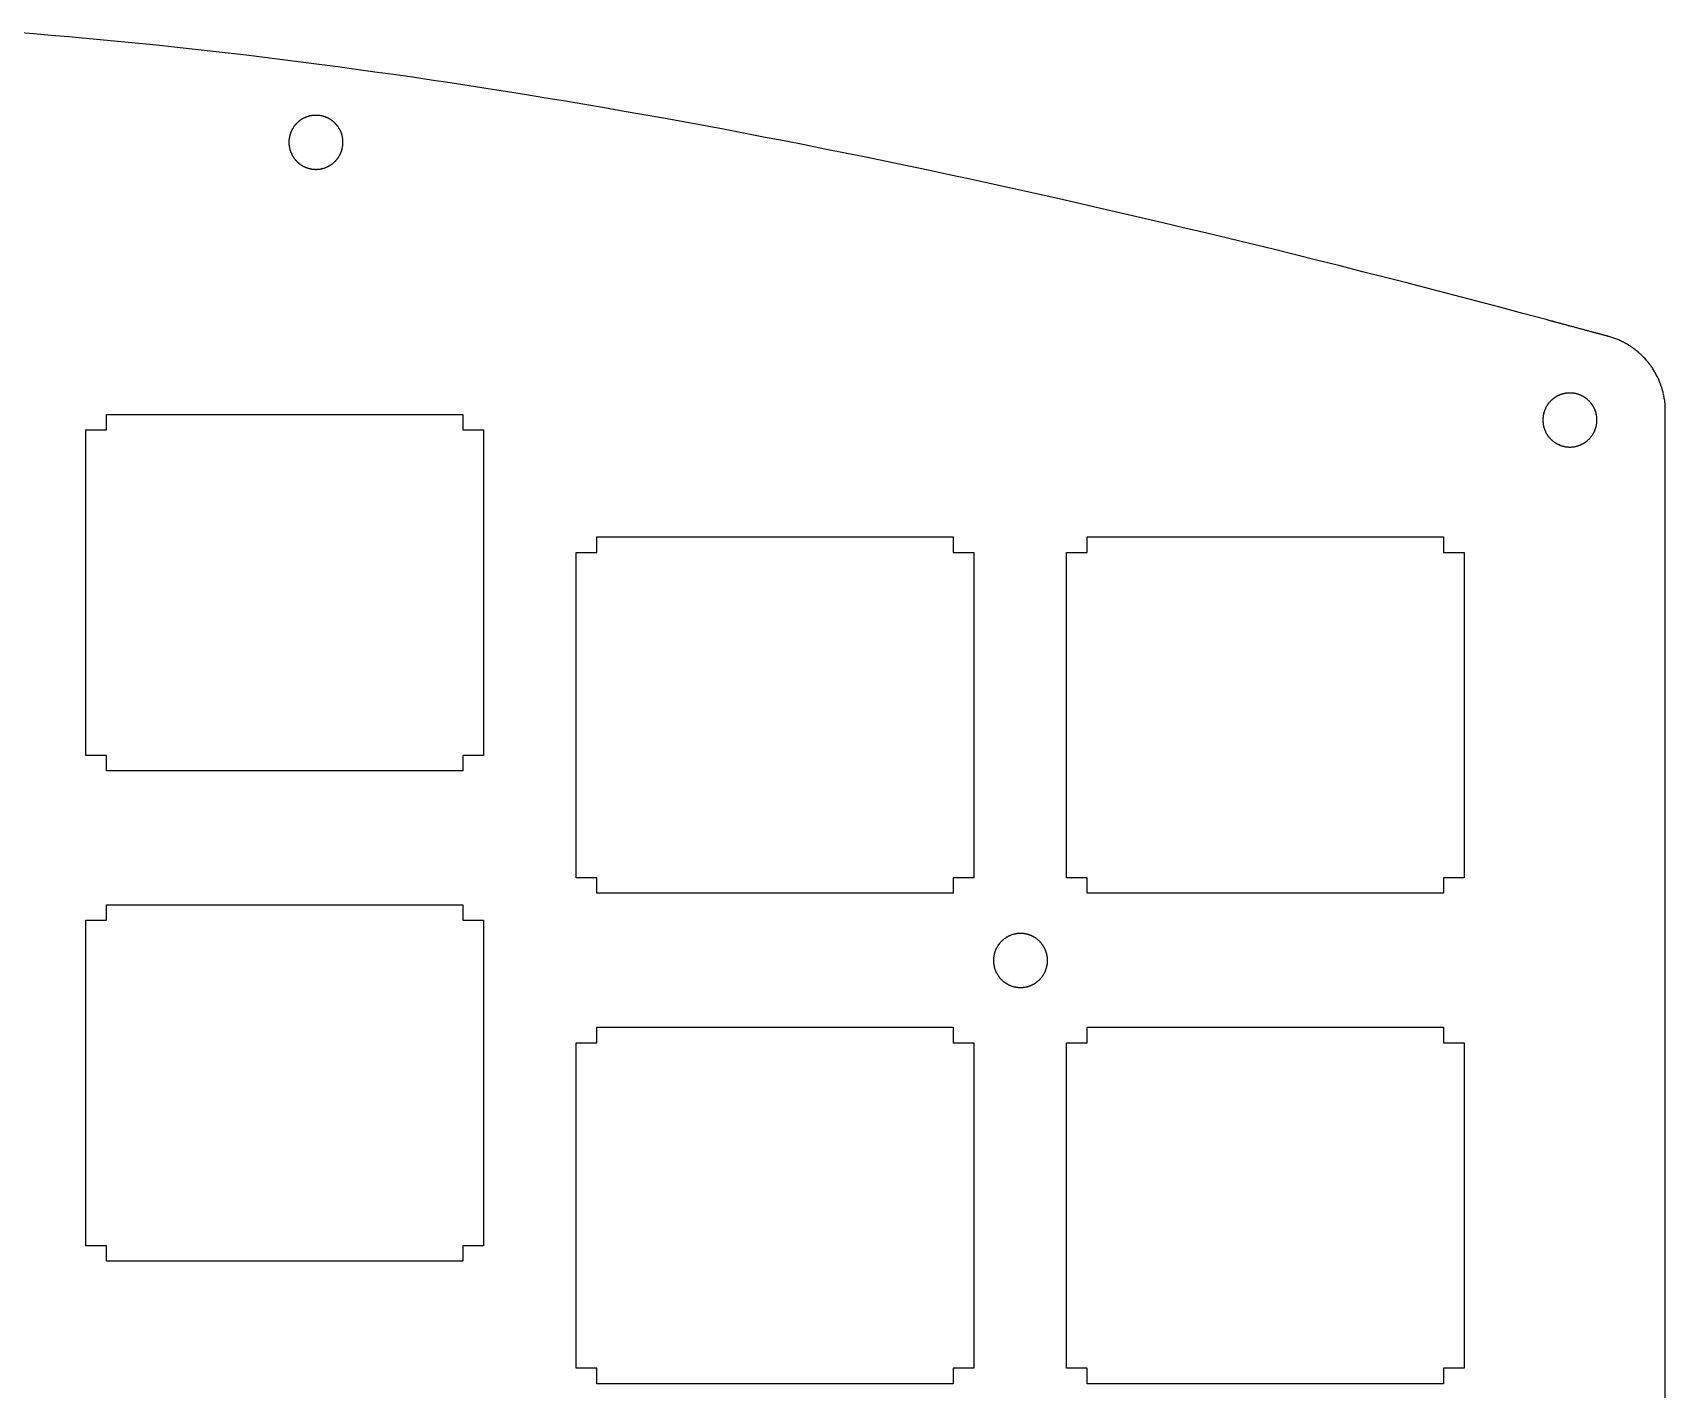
# Model space of a CAD drawing. Extents: x 0 to 154, y 0 to 134.
# Drawn here: x 90.2 to 153.6, y 80.6 to 133.3 of the extents above; entities that cross this region are included whole.
import ezdxf

# ---------------------------------------------------------------- set-up
doc = ezdxf.new("R2010")
doc.units = 0
doc.layers.add('LAYER_1', color=7, linetype='CONTINUOUS')

# ---------------------------------------------------------------- blocks, each defined once
blk = doc.blocks.new('BLOCK_2')
at = {"layer": 'LAYER_1', "color": 7}
for points in [[(132.7, 335.69), (132.7, 333.99), (130.43, 333.99), (130.43, 298.13), (132.7, 298.13), (132.7, 296.43), (171.96, 296.43), (171.96, 298.13), (174.22, 298.13), (174.22, 333.99), (171.96, 333.99), (171.96, 335.69), (132.7, 335.69)], [(24.7, 322.19), (24.7, 320.49), (22.43, 320.49), (22.43, 284.64), (24.7, 284.64), (24.7, 282.94), (63.96, 282.94), (63.96, 284.64), (66.22, 284.64), (66.22, 320.49), (63.96, 320.49), (63.96, 322.19), (24.7, 322.19)], [(78.7, 322.19), (78.7, 320.49), (76.43, 320.49), (76.43, 284.64), (78.7, 284.64), (78.7, 282.94), (117.96, 282.94), (117.96, 284.64), (120.22, 284.64), (120.22, 320.49), (117.96, 320.49), (117.96, 322.19), (78.7, 322.19)], [(132.7, 281.69), (132.7, 279.99), (130.43, 279.99), (130.43, 244.13), (132.7, 244.13), (132.7, 242.43), (171.96, 242.43), (171.96, 244.13), (174.22, 244.13), (174.22, 279.99), (171.96, 279.99), (171.96, 281.69), (132.7, 281.69)], [(24.7, 268.19), (24.7, 266.49), (22.43, 266.49), (22.43, 230.64), (24.7, 230.64), (24.7, 228.94), (63.96, 228.94), (63.96, 230.64), (66.22, 230.64), (66.22, 266.49), (63.96, 266.49), (63.96, 268.19), (24.7, 268.19)], [(78.7, 268.19), (78.7, 266.49), (76.43, 266.49), (76.43, 230.64), (78.7, 230.64), (78.7, 228.94), (117.96, 228.94), (117.96, 230.64), (120.22, 230.64), (120.22, 266.49), (117.96, 266.49), (117.96, 268.19), (78.7, 268.19)]]:
    blk.add_lwpolyline(points, dxfattribs=at)
for points in [[(0.29, 225.68, 0), (0.29, 229.23, 0), (0.29, 232.78, 0), (0.29, 236.32, 0), (0.29, 239.84, 0), (0.29, 243.35, 0), (0.29, 246.84, 0), (0.29, 250.31, 0), (0.29, 253.75, 0), (0.29, 257.16, 0), (0.29, 260.54, 0), (0.29, 263.89, 0), (0.29, 267.2, 0), (0.29, 270.47, 0), (0.29, 273.7, 0), (0.29, 276.88, 0), (0.29, 280.01, 0), (0.29, 283.08, 0), (0.29, 286.11, 0), (0.29, 289.07, 0), (0.29, 291.97, 0), (0.29, 294.81, 0), (0.29, 297.58, 0), (0.29, 300.28, 0), (0.29, 302.9, 0), (0.29, 305.45, 0), (0.29, 307.92, 0), (0.29, 310.31, 0), (0.29, 312.61, 0), (0.29, 314.82, 0), (0.29, 316.94, 0), (0.29, 318.97, 0), (0.29, 320.9, 0), (0.29, 322.73, 0), (0.29, 324.45, 0), (0.29, 326.07, 0), (0.29, 327.58, 0), (0.29, 328.97, 0), (0.29, 330.25, 0), (0.29, 331.41, 0), (0.29, 332.45, 0), (0.29, 333.37, 0), (0.29, 334.15, 0), (0.29, 334.81, 0), (0.29, 335.33, 0), (0.29, 335.72, 0), (0.29, 335.96, 0), (0.29, 336.06, 0), (0.29, 336.16, 0), (0.29, 336.28, 0), (0.29, 336.4, 0), (0.3, 336.51, 0), (0.31, 336.63, 0), (0.31, 336.75, 0), (0.32, 336.87, 0), (0.34, 336.98, 0), (0.35, 337.1, 0), (0.36, 337.21, 0), (0.38, 337.33, 0), (0.4, 337.44, 0), (0.42, 337.56, 0), (0.44, 337.67, 0), (0.46, 337.78, 0), (0.49, 337.89, 0), (0.51, 338.01, 0), (0.54, 338.12, 0), (0.57, 338.23, 0), (0.6, 338.34, 0), (0.63, 338.45, 0), (0.66, 338.56, 0), (0.69, 338.67, 0), (0.73, 338.77, 0), (0.77, 338.88, 0), (0.8, 338.99, 0), (0.84, 339.1, 0), (0.89, 339.2, 0), (0.93, 339.31, 0), (0.97, 339.41, 0), (1.02, 339.51, 0), (1.06, 339.62, 0), (1.11, 339.72, 0), (1.16, 339.82, 0), (1.21, 339.92, 0), (1.26, 340.02, 0), (1.32, 340.12, 0), (1.37, 340.22, 0), (1.43, 340.32, 0), (1.48, 340.42, 0), (1.54, 340.51, 0), (1.6, 340.61, 0), (1.66, 340.7, 0), (1.72, 340.8, 0), (1.79, 340.89, 0), (1.85, 340.98, 0), (1.92, 341.07, 0), (1.98, 341.16, 0), (2.05, 341.25, 0), (2.12, 341.34, 0), (2.19, 341.43, 0), (2.26, 341.52, 0), (2.34, 341.6, 0), (2.41, 341.69, 0), (2.48, 341.77, 0), (2.56, 341.86, 0), (2.64, 341.94, 0), (2.72, 342.02, 0), (2.8, 342.1, 0), (2.88, 342.18, 0), (2.96, 342.25, 0), (3.04, 342.33, 0), (3.12, 342.41, 0), (3.21, 342.48, 0), (3.29, 342.56, 0), (3.38, 342.63, 0), (3.47, 342.7, 0), (3.56, 342.77, 0), (3.65, 342.84, 0), (3.74, 342.91, 0), (3.83, 342.97, 0), (3.92, 343.04, 0), (4.02, 343.1, 0), (4.11, 343.17, 0), (4.21, 343.23, 0), (4.3, 343.29, 0), (4.4, 343.35, 0), (4.5, 343.41, 0), (4.6, 343.47, 0), (4.7, 343.52, 0), (4.8, 343.58, 0), (4.9, 343.63, 0), (5, 343.68, 0), (5.11, 343.73, 0), (5.21, 343.78, 0), (5.31, 343.83, 0), (5.42, 343.88, 0), (5.53, 343.92, 0), (5.64, 343.96, 0), (5.74, 344.01, 0), (5.85, 344.05, 0), (5.96, 344.09, 0), (6.07, 344.13, 0), (6.19, 344.16, 0), (6.3, 344.2, 0), (6.41, 344.23, 0), (6.52, 344.26, 0), (6.58, 344.28, 0), (6.59, 344.28, 0), (6.59, 344.28, 0), (6.61, 344.29, 0), (6.62, 344.29, 0), (6.64, 344.3, 0), (6.66, 344.3, 0), (6.69, 344.31, 0), (6.72, 344.32, 0), (6.75, 344.32, 0), (6.79, 344.33, 0), (6.82, 344.35, 0), (6.87, 344.36, 0), (6.91, 344.37, 0), (6.96, 344.38, 0), (7.01, 344.39, 0), (7.06, 344.41, 0), (7.12, 344.43, 0), (7.18, 344.44, 0), (7.24, 344.46, 0), (7.3, 344.47, 0), (7.37, 344.49, 0), (7.44, 344.51, 0), (7.51, 344.53, 0), (7.58, 344.55, 0), (7.65, 344.57, 0), (7.73, 344.59, 0), (7.81, 344.61, 0), (7.89, 344.63, 0), (7.97, 344.65, 0), (8.05, 344.68, 0), (8.13, 344.7, 0), (8.22, 344.72, 0), (8.31, 344.74, 0), (8.39, 344.77, 0), (8.48, 344.79, 0), (8.57, 344.82, 0), (8.67, 344.84, 0), (8.76, 344.87, 0), (8.85, 344.89, 0), (8.95, 344.92, 0), (9.04, 344.94, 0), (9.14, 344.97, 0), (9.23, 344.99, 0), (9.33, 345.02, 0), (9.42, 345.05, 0), (9.52, 345.07, 0), (9.62, 345.1, 0), (9.71, 345.12, 0), (9.81, 345.15, 0), (9.91, 345.18, 0), (10.01, 345.2, 0), (10.1, 345.23, 0), (10.2, 345.25, 0), (10.29, 345.28, 0), (10.39, 345.31, 0), (10.48, 345.33, 0), (10.58, 345.36, 0), (10.67, 345.38, 0), (10.76, 345.41, 0), (10.86, 345.43, 0), (10.95, 345.45, 0), (11.04, 345.48, 0), (11.13, 345.5, 0), (11.21, 345.53, 0), (11.3, 345.55, 0), (11.38, 345.57, 0), (11.47, 345.6, 0), (11.55, 345.62, 0), (11.63, 345.64, 0), (11.71, 345.66, 0), (11.78, 345.68, 0), (11.86, 345.7, 0), (11.93, 345.72, 0), (12, 345.74, 0), (12.07, 345.76, 0), (12.14, 345.77, 0), (12.2, 345.79, 0), (12.26, 345.81, 0), (12.32, 345.82, 0), (12.38, 345.84, 0), (12.43, 345.86, 0), (12.48, 345.87, 0), (12.53, 345.88, 0), (12.58, 345.89, 0), (12.62, 345.9, 0), (12.66, 345.92, 0), (12.7, 345.93, 0), (12.73, 345.94, 0), (12.76, 345.94, 0), (12.79, 345.95, 0), (12.81, 345.96, 0), (12.83, 345.96, 0), (12.85, 345.97, 0), (12.86, 345.97, 0), (12.87, 345.97, 0), (12.87, 345.97, 0), (13.41, 346.12, 0), (15.97, 346.8, 0), (18.52, 347.48, 0), (21.06, 348.15, 0), (23.59, 348.82, 0), (26.11, 349.47, 0), (28.62, 350.12, 0), (31.12, 350.76, 0), (33.62, 351.4, 0), (36.1, 352.03, 0), (38.57, 352.65, 0), (41.03, 353.26, 0), (43.49, 353.87, 0), (45.93, 354.46, 0), (48.37, 355.05, 0), (50.79, 355.64, 0), (53.21, 356.21, 0), (55.61, 356.78, 0), (58.01, 357.35, 0), (60.4, 357.9, 0), (62.78, 358.45, 0), (65.14, 358.99, 0), (67.5, 359.52, 0), (69.85, 360.05, 0), (72.19, 360.57, 0), (74.53, 361.08, 0), (76.85, 361.58, 0), (79.16, 362.08, 0), (81.47, 362.57, 0), (83.76, 363.05, 0), (86.05, 363.53, 0), (88.33, 364, 0), (90.59, 364.46, 0), (92.85, 364.91, 0), (95.1, 365.36, 0), (97.34, 365.8, 0), (99.58, 366.23, 0), (101.8, 366.66, 0), (104.02, 367.08, 0), (106.22, 367.49, 0), (108.42, 367.89, 0), (110.61, 368.29, 0), (112.78, 368.68, 0), (114.95, 369.06, 0), (117.12, 369.44, 0), (119.27, 369.81, 0), (121.41, 370.17, 0), (123.55, 370.52, 0), (125.68, 370.87, 0), (127.8, 371.21, 0), (129.91, 371.54, 0), (132.01, 371.87, 0), (134.1, 372.19, 0), (136.18, 372.5, 0), (138.26, 372.81, 0), (140.33, 373.1, 0), (142.39, 373.39, 0), (144.44, 373.68, 0), (146.48, 373.95, 0), (148.51, 374.22, 0), (150.54, 374.49, 0), (152.56, 374.74, 0), (154.56, 374.99, 0), (156.56, 375.23, 0), (158.56, 375.46, 0), (160.54, 375.69, 0), (162.52, 375.91, 0), (164.49, 376.12, 0), (166.44, 376.33, 0), (168.4, 376.53, 0), (170.34, 376.72, 0), (172.28, 376.91, 0), (174.2, 377.08, 0), (176.12, 377.25, 0), (178.03, 377.42, 0), (179.94, 377.58, 0), (181.83, 377.73, 0)], [(151.86, 365.65, 0), (151.86, 365.6, 0), (151.86, 365.56, 0), (151.86, 365.51, 0), (151.85, 365.46, 0), (151.85, 365.41, 0), (151.85, 365.37, 0), (151.84, 365.32, 0), (151.84, 365.28, 0), (151.83, 365.23, 0), (151.82, 365.18, 0), (151.81, 365.14, 0), (151.81, 365.09, 0), (151.8, 365.05, 0), (151.79, 365, 0), (151.78, 364.96, 0), (151.77, 364.92, 0), (151.76, 364.87, 0), (151.74, 364.83, 0), (151.73, 364.78, 0), (151.72, 364.74, 0), (151.7, 364.7, 0), (151.69, 364.66, 0), (151.67, 364.61, 0), (151.66, 364.57, 0), (151.64, 364.53, 0), (151.62, 364.49, 0), (151.61, 364.45, 0), (151.59, 364.41, 0), (151.57, 364.37, 0), (151.55, 364.33, 0), (151.53, 364.29, 0), (151.51, 364.25, 0), (151.49, 364.21, 0), (151.47, 364.17, 0), (151.44, 364.13, 0), (151.42, 364.09, 0), (151.4, 364.06, 0), (151.37, 364.02, 0), (151.35, 363.98, 0), (151.32, 363.95, 0), (151.3, 363.91, 0), (151.27, 363.87, 0), (151.25, 363.84, 0), (151.22, 363.8, 0), (151.19, 363.77, 0), (151.16, 363.74, 0), (151.13, 363.7, 0), (151.1, 363.67, 0), (151.07, 363.64, 0), (151.04, 363.61, 0), (151.01, 363.57, 0), (150.98, 363.54, 0), (150.95, 363.51, 0), (150.92, 363.48, 0), (150.89, 363.45, 0), (150.85, 363.42, 0), (150.82, 363.39, 0), (150.79, 363.36, 0), (150.75, 363.33, 0), (150.72, 363.31, 0), (150.68, 363.28, 0), (150.65, 363.25, 0), (150.61, 363.23, 0), (150.58, 363.2, 0), (150.54, 363.18, 0), (150.5, 363.15, 0), (150.47, 363.13, 0), (150.43, 363.11, 0), (150.39, 363.08, 0), (150.35, 363.06, 0), (150.31, 363.04, 0), (150.28, 363.02, 0), (150.24, 363, 0), (150.2, 362.98, 0), (150.16, 362.96, 0), (150.12, 362.94, 0), (150.07, 362.92, 0), (150.03, 362.9, 0), (149.99, 362.89, 0), (149.95, 362.87, 0), (149.91, 362.86, 0), (149.87, 362.84, 0), (149.82, 362.83, 0), (149.78, 362.81, 0), (149.74, 362.8, 0), (149.69, 362.79, 0), (149.65, 362.77, 0), (149.61, 362.76, 0), (149.56, 362.75, 0), (149.52, 362.74, 0), (149.47, 362.73, 0), (149.43, 362.72, 0), (149.38, 362.72, 0), (149.34, 362.71, 0), (149.29, 362.7, 0), (149.25, 362.7, 0), (149.2, 362.69, 0), (149.15, 362.69, 0), (149.11, 362.68, 0), (149.06, 362.68, 0), (149.01, 362.68, 0), (148.97, 362.68, 0), (148.92, 362.67, 0), (148.87, 362.67, 0), (148.82, 362.67, 0), (148.78, 362.68, 0), (148.73, 362.68, 0), (148.68, 362.68, 0), (148.64, 362.68, 0), (148.59, 362.69, 0), (148.54, 362.69, 0), (148.5, 362.7, 0), (148.45, 362.7, 0), (148.41, 362.71, 0), (148.36, 362.72, 0), (148.31, 362.73, 0), (148.27, 362.74, 0), (148.23, 362.75, 0), (148.18, 362.76, 0), (148.14, 362.77, 0), (148.09, 362.78, 0), (148.05, 362.79, 0), (148.01, 362.81, 0), (147.96, 362.82, 0), (147.92, 362.83, 0), (147.88, 362.85, 0), (147.84, 362.86, 0), (147.79, 362.88, 0), (147.75, 362.9, 0), (147.71, 362.91, 0), (147.67, 362.93, 0), (147.63, 362.95, 0), (147.59, 362.97, 0), (147.55, 362.99, 0), (147.51, 363.01, 0), (147.47, 363.03, 0), (147.43, 363.05, 0), (147.39, 363.07, 0), (147.35, 363.1, 0), (147.32, 363.12, 0), (147.28, 363.14, 0), (147.24, 363.17, 0), (147.21, 363.19, 0), (147.17, 363.22, 0), (147.13, 363.24, 0), (147.1, 363.27, 0), (147.06, 363.29, 0), (147.03, 363.32, 0), (146.99, 363.35, 0), (146.96, 363.38, 0), (146.93, 363.41, 0), (146.89, 363.44, 0), (146.86, 363.46, 0), (146.83, 363.5, 0), (146.8, 363.53, 0), (146.77, 363.56, 0), (146.74, 363.59, 0), (146.71, 363.62, 0), (146.68, 363.65, 0), (146.65, 363.69, 0), (146.62, 363.72, 0), (146.59, 363.75, 0), (146.56, 363.79, 0), (146.53, 363.82, 0), (146.51, 363.86, 0), (146.48, 363.89, 0), (146.45, 363.93, 0), (146.43, 363.96, 0), (146.4, 364, 0), (146.38, 364.04, 0), (146.36, 364.07, 0), (146.33, 364.11, 0), (146.31, 364.15, 0), (146.29, 364.19, 0), (146.27, 364.23, 0), (146.25, 364.27, 0), (146.22, 364.31, 0), (146.21, 364.35, 0), (146.19, 364.39, 0), (146.17, 364.43, 0), (146.15, 364.47, 0), (146.13, 364.51, 0), (146.12, 364.55, 0), (146.1, 364.59, 0), (146.08, 364.63, 0), (146.07, 364.68, 0), (146.05, 364.72, 0), (146.04, 364.76, 0), (146.03, 364.81, 0), (146.01, 364.85, 0), (146, 364.89, 0), (145.99, 364.94, 0), (145.98, 364.98, 0), (145.97, 365.03, 0), (145.96, 365.07, 0), (145.95, 365.12, 0), (145.95, 365.16, 0), (145.94, 365.21, 0), (145.93, 365.25, 0), (145.93, 365.3, 0), (145.92, 365.35, 0), (145.92, 365.39, 0), (145.91, 365.44, 0), (145.91, 365.49, 0), (145.91, 365.53, 0), (145.91, 365.58, 0), (145.91, 365.63, 0), (145.91, 365.67, 0), (145.91, 365.72, 0), (145.91, 365.77, 0), (145.91, 365.81, 0), (145.91, 365.86, 0), (145.92, 365.91, 0), (145.92, 365.95, 0), (145.93, 366, 0), (145.93, 366.05, 0), (145.94, 366.09, 0), (145.95, 366.14, 0), (145.95, 366.18, 0), (145.96, 366.23, 0), (145.97, 366.27, 0), (145.98, 366.32, 0), (145.99, 366.36, 0), (146, 366.41, 0), (146.01, 366.45, 0), (146.03, 366.49, 0), (146.04, 366.54, 0), (146.05, 366.58, 0), (146.07, 366.62, 0), (146.08, 366.67, 0), (146.1, 366.71, 0), (146.12, 366.75, 0), (146.13, 366.79, 0), (146.15, 366.83, 0), (146.17, 366.87, 0), (146.19, 366.91, 0), (146.21, 366.95, 0), (146.22, 366.99, 0), (146.25, 367.03, 0), (146.27, 367.07, 0), (146.29, 367.11, 0), (146.31, 367.15, 0), (146.33, 367.19, 0), (146.36, 367.22, 0), (146.38, 367.26, 0), (146.4, 367.3, 0), (146.43, 367.33, 0), (146.45, 367.37, 0), (146.48, 367.41, 0), (146.51, 367.44, 0), (146.53, 367.48, 0), (146.56, 367.51, 0), (146.59, 367.55, 0), (146.62, 367.58, 0), (146.65, 367.61, 0), (146.68, 367.65, 0), (146.71, 367.68, 0), (146.74, 367.71, 0), (146.77, 367.74, 0), (146.8, 367.77, 0), (146.83, 367.8, 0), (146.86, 367.83, 0), (146.89, 367.86, 0), (146.93, 367.89, 0), (146.96, 367.92, 0), (146.99, 367.95, 0), (147.03, 367.98, 0), (147.06, 368, 0), (147.1, 368.03, 0), (147.13, 368.06, 0), (147.17, 368.08, 0), (147.21, 368.11, 0), (147.24, 368.13, 0), (147.28, 368.16, 0), (147.32, 368.18, 0), (147.35, 368.2, 0), (147.39, 368.23, 0), (147.43, 368.25, 0), (147.47, 368.27, 0), (147.51, 368.29, 0), (147.55, 368.31, 0), (147.59, 368.33, 0), (147.63, 368.35, 0), (147.67, 368.37, 0), (147.71, 368.39, 0), (147.75, 368.4, 0), (147.79, 368.42, 0), (147.84, 368.44, 0), (147.88, 368.45, 0), (147.92, 368.47, 0), (147.96, 368.48, 0), (148.01, 368.49, 0), (148.05, 368.51, 0), (148.09, 368.52, 0), (148.14, 368.53, 0), (148.18, 368.54, 0), (148.23, 368.55, 0), (148.27, 368.56, 0), (148.31, 368.57, 0), (148.36, 368.58, 0), (148.41, 368.59, 0), (148.45, 368.59, 0), (148.5, 368.6, 0), (148.54, 368.61, 0), (148.59, 368.61, 0), (148.64, 368.62, 0), (148.68, 368.62, 0), (148.73, 368.62, 0), (148.78, 368.62, 0), (148.82, 368.62, 0), (148.87, 368.62, 0), (148.92, 368.62, 0), (148.97, 368.62, 0), (149.01, 368.62, 0), (149.06, 368.62, 0), (149.11, 368.62, 0), (149.15, 368.61, 0), (149.2, 368.61, 0), (149.25, 368.6, 0), (149.29, 368.6, 0), (149.34, 368.59, 0), (149.38, 368.58, 0), (149.43, 368.58, 0), (149.47, 368.57, 0), (149.52, 368.56, 0), (149.56, 368.55, 0), (149.61, 368.54, 0), (149.65, 368.53, 0), (149.69, 368.51, 0), (149.74, 368.5, 0), (149.78, 368.49, 0), (149.82, 368.47, 0), (149.87, 368.46, 0), (149.91, 368.44, 0), (149.95, 368.43, 0), (149.99, 368.41, 0), (150.03, 368.39, 0), (150.07, 368.38, 0), (150.12, 368.36, 0), (150.16, 368.34, 0), (150.2, 368.32, 0), (150.24, 368.3, 0), (150.28, 368.28, 0), (150.31, 368.26, 0), (150.35, 368.24, 0), (150.39, 368.22, 0), (150.43, 368.19, 0), (150.47, 368.17, 0), (150.5, 368.15, 0), (150.54, 368.12, 0), (150.58, 368.1, 0), (150.61, 368.07, 0), (150.65, 368.05, 0), (150.68, 368.02, 0), (150.72, 367.99, 0), (150.75, 367.96, 0), (150.79, 367.94, 0), (150.82, 367.91, 0), (150.85, 367.88, 0), (150.89, 367.85, 0), (150.92, 367.82, 0), (150.95, 367.79, 0), (150.98, 367.76, 0), (151.01, 367.73, 0), (151.04, 367.69, 0), (151.07, 367.66, 0), (151.1, 367.63, 0), (151.13, 367.6, 0), (151.16, 367.56, 0), (151.19, 367.53, 0), (151.22, 367.5, 0), (151.25, 367.46, 0), (151.27, 367.43, 0), (151.3, 367.39, 0), (151.32, 367.35, 0), (151.35, 367.32, 0), (151.37, 367.28, 0), (151.4, 367.24, 0), (151.42, 367.21, 0), (151.44, 367.17, 0), (151.47, 367.13, 0), (151.49, 367.09, 0), (151.51, 367.05, 0), (151.53, 367.01, 0), (151.55, 366.97, 0), (151.57, 366.93, 0), (151.59, 366.89, 0), (151.61, 366.85, 0), (151.62, 366.81, 0), (151.64, 366.77, 0), (151.66, 366.73, 0), (151.67, 366.69, 0), (151.69, 366.64, 0), (151.7, 366.6, 0), (151.72, 366.56, 0), (151.73, 366.51, 0), (151.74, 366.47, 0), (151.76, 366.43, 0), (151.77, 366.38, 0), (151.78, 366.34, 0), (151.79, 366.3, 0), (151.8, 366.25, 0), (151.81, 366.21, 0), (151.81, 366.16, 0), (151.82, 366.12, 0), (151.83, 366.07, 0), (151.84, 366.02, 0), (151.84, 365.98, 0), (151.85, 365.93, 0), (151.85, 365.88, 0), (151.85, 365.84, 0), (151.86, 365.79, 0), (151.86, 365.75, 0), (151.86, 365.7, 0), (151.86, 365.65, 0)], [(13.78, 335.07, 0), (13.78, 335.02, 0), (13.77, 334.97, 0), (13.77, 334.93, 0), (13.77, 334.88, 0), (13.77, 334.83, 0), (13.76, 334.79, 0), (13.76, 334.74, 0), (13.75, 334.69, 0), (13.75, 334.65, 0), (13.74, 334.6, 0), (13.73, 334.56, 0), (13.72, 334.51, 0), (13.71, 334.46, 0), (13.71, 334.42, 0), (13.69, 334.38, 0), (13.68, 334.33, 0), (13.67, 334.29, 0), (13.66, 334.24, 0), (13.65, 334.2, 0), (13.63, 334.16, 0), (13.62, 334.12, 0), (13.61, 334.07, 0), (13.59, 334.03, 0), (13.57, 333.99, 0), (13.56, 333.95, 0), (13.54, 333.9, 0), (13.52, 333.86, 0), (13.5, 333.82, 0), (13.49, 333.78, 0), (13.47, 333.74, 0), (13.45, 333.7, 0), (13.43, 333.66, 0), (13.4, 333.62, 0), (13.38, 333.59, 0), (13.36, 333.55, 0), (13.34, 333.51, 0), (13.31, 333.47, 0), (13.29, 333.44, 0), (13.26, 333.4, 0), (13.24, 333.36, 0), (13.21, 333.33, 0), (13.19, 333.29, 0), (13.16, 333.26, 0), (13.13, 333.22, 0), (13.11, 333.19, 0), (13.08, 333.15, 0), (13.05, 333.12, 0), (13.02, 333.09, 0), (12.99, 333.05, 0), (12.96, 333.02, 0), (12.93, 332.99, 0), (12.9, 332.96, 0), (12.87, 332.93, 0), (12.84, 332.9, 0), (12.8, 332.87, 0), (12.77, 332.84, 0), (12.74, 332.81, 0), (12.7, 332.78, 0), (12.67, 332.75, 0), (12.64, 332.72, 0), (12.6, 332.7, 0), (12.57, 332.67, 0), (12.53, 332.64, 0), (12.49, 332.62, 0), (12.46, 332.6, 0), (12.42, 332.57, 0), (12.38, 332.55, 0), (12.35, 332.52, 0), (12.31, 332.5, 0), (12.27, 332.48, 0), (12.23, 332.46, 0), (12.19, 332.44, 0), (12.15, 332.42, 0), (12.11, 332.39, 0), (12.07, 332.38, 0), (12.03, 332.36, 0), (11.99, 332.34, 0), (11.95, 332.32, 0), (11.91, 332.3, 0), (11.87, 332.29, 0), (11.82, 332.27, 0), (11.78, 332.26, 0), (11.74, 332.24, 0), (11.7, 332.23, 0), (11.65, 332.21, 0), (11.61, 332.2, 0), (11.57, 332.19, 0), (11.52, 332.18, 0), (11.48, 332.17, 0), (11.43, 332.16, 0), (11.39, 332.15, 0), (11.34, 332.14, 0), (11.3, 332.13, 0), (11.25, 332.12, 0), (11.21, 332.12, 0), (11.16, 332.11, 0), (11.12, 332.11, 0), (11.07, 332.1, 0), (11.02, 332.1, 0), (10.98, 332.1, 0), (10.93, 332.09, 0), (10.88, 332.09, 0), (10.84, 332.09, 0), (10.79, 332.09, 0), (10.74, 332.09, 0), (10.69, 332.09, 0), (10.65, 332.09, 0), (10.6, 332.1, 0), (10.55, 332.1, 0), (10.51, 332.11, 0), (10.46, 332.11, 0), (10.41, 332.12, 0), (10.37, 332.12, 0), (10.32, 332.13, 0), (10.28, 332.14, 0), (10.23, 332.14, 0), (10.19, 332.15, 0), (10.14, 332.16, 0), (10.1, 332.17, 0), (10.05, 332.18, 0), (10.01, 332.2, 0), (9.97, 332.21, 0), (9.92, 332.22, 0), (9.88, 332.24, 0), (9.84, 332.25, 0), (9.8, 332.26, 0), (9.75, 332.28, 0), (9.71, 332.3, 0), (9.67, 332.31, 0), (9.63, 332.33, 0), (9.59, 332.35, 0), (9.55, 332.37, 0), (9.51, 332.38, 0), (9.47, 332.4, 0), (9.43, 332.43, 0), (9.39, 332.45, 0), (9.35, 332.47, 0), (9.31, 332.49, 0), (9.27, 332.51, 0), (9.23, 332.54, 0), (9.2, 332.56, 0), (9.16, 332.58, 0), (9.12, 332.61, 0), (9.09, 332.63, 0), (9.05, 332.66, 0), (9.02, 332.68, 0), (8.98, 332.71, 0), (8.95, 332.74, 0), (8.91, 332.77, 0), (8.88, 332.79, 0), (8.84, 332.82, 0), (8.81, 332.85, 0), (8.78, 332.88, 0), (8.75, 332.91, 0), (8.71, 332.94, 0), (8.68, 332.97, 0), (8.65, 333, 0), (8.62, 333.04, 0), (8.59, 333.07, 0), (8.56, 333.1, 0), (8.53, 333.14, 0), (8.51, 333.17, 0), (8.48, 333.2, 0), (8.45, 333.24, 0), (8.42, 333.27, 0), (8.4, 333.31, 0), (8.37, 333.34, 0), (8.35, 333.38, 0), (8.32, 333.42, 0), (8.3, 333.45, 0), (8.27, 333.49, 0), (8.25, 333.53, 0), (8.23, 333.57, 0), (8.21, 333.61, 0), (8.18, 333.64, 0), (8.16, 333.68, 0), (8.14, 333.72, 0), (8.12, 333.76, 0), (8.1, 333.8, 0), (8.08, 333.84, 0), (8.07, 333.88, 0), (8.05, 333.93, 0), (8.03, 333.97, 0), (8.02, 334.01, 0), (8, 334.05, 0), (7.99, 334.09, 0), (7.97, 334.14, 0), (7.96, 334.18, 0), (7.94, 334.22, 0), (7.93, 334.27, 0), (7.92, 334.31, 0), (7.91, 334.35, 0), (7.9, 334.4, 0), (7.89, 334.44, 0), (7.88, 334.49, 0), (7.87, 334.53, 0), (7.86, 334.58, 0), (7.86, 334.62, 0), (7.85, 334.67, 0), (7.84, 334.71, 0), (7.84, 334.76, 0), (7.83, 334.81, 0), (7.83, 334.85, 0), (7.83, 334.9, 0), (7.83, 334.95, 0), (7.82, 335, 0), (7.82, 335.04, 0), (7.82, 335.09, 0), (7.82, 335.14, 0), (7.83, 335.19, 0), (7.83, 335.23, 0), (7.83, 335.28, 0), (7.83, 335.32, 0), (7.84, 335.37, 0), (7.84, 335.42, 0), (7.85, 335.46, 0), (7.86, 335.51, 0), (7.86, 335.56, 0), (7.87, 335.6, 0), (7.88, 335.64, 0), (7.89, 335.69, 0), (7.9, 335.74, 0), (7.91, 335.78, 0), (7.92, 335.82, 0), (7.93, 335.87, 0), (7.94, 335.91, 0), (7.96, 335.95, 0), (7.97, 336, 0), (7.99, 336.04, 0), (8, 336.08, 0), (8.02, 336.12, 0), (8.03, 336.17, 0), (8.05, 336.21, 0), (8.07, 336.25, 0), (8.08, 336.29, 0), (8.1, 336.33, 0), (8.12, 336.37, 0), (8.14, 336.41, 0), (8.16, 336.45, 0), (8.18, 336.49, 0), (8.21, 336.53, 0), (8.23, 336.56, 0), (8.25, 336.6, 0), (8.27, 336.64, 0), (8.3, 336.68, 0), (8.32, 336.72, 0), (8.35, 336.75, 0), (8.37, 336.79, 0), (8.4, 336.82, 0), (8.42, 336.86, 0), (8.45, 336.89, 0), (8.48, 336.93, 0), (8.51, 336.96, 0), (8.53, 337, 0), (8.56, 337.03, 0), (8.59, 337.06, 0), (8.62, 337.1, 0), (8.65, 337.13, 0), (8.68, 337.16, 0), (8.71, 337.19, 0), (8.75, 337.22, 0), (8.78, 337.25, 0), (8.81, 337.28, 0), (8.84, 337.31, 0), (8.88, 337.34, 0), (8.91, 337.37, 0), (8.95, 337.39, 0), (8.98, 337.42, 0), (9.02, 337.45, 0), (9.05, 337.48, 0), (9.09, 337.5, 0), (9.12, 337.53, 0), (9.16, 337.55, 0), (9.2, 337.57, 0), (9.23, 337.6, 0), (9.27, 337.62, 0), (9.31, 337.64, 0), (9.35, 337.67, 0), (9.39, 337.69, 0), (9.43, 337.71, 0), (9.47, 337.73, 0), (9.51, 337.75, 0), (9.55, 337.77, 0), (9.59, 337.79, 0), (9.63, 337.8, 0), (9.67, 337.82, 0), (9.71, 337.84, 0), (9.75, 337.85, 0), (9.8, 337.87, 0), (9.84, 337.88, 0), (9.88, 337.9, 0), (9.92, 337.91, 0), (9.97, 337.92, 0), (10.01, 337.94, 0), (10.05, 337.95, 0), (10.1, 337.96, 0), (10.14, 337.97, 0), (10.19, 337.98, 0), (10.23, 337.99, 0), (10.28, 338, 0), (10.32, 338, 0), (10.37, 338.01, 0), (10.41, 338.02, 0), (10.46, 338.02, 0), (10.51, 338.03, 0), (10.55, 338.03, 0), (10.6, 338.04, 0), (10.65, 338.04, 0), (10.69, 338.04, 0), (10.74, 338.04, 0), (10.79, 338.04, 0), (10.84, 338.04, 0), (10.88, 338.04, 0), (10.93, 338.04, 0), (10.98, 338.04, 0), (11.02, 338.03, 0), (11.07, 338.03, 0), (11.12, 338.03, 0), (11.16, 338.02, 0), (11.21, 338.01, 0), (11.25, 338.01, 0), (11.3, 338, 0), (11.34, 337.99, 0), (11.39, 337.98, 0), (11.43, 337.98, 0), (11.48, 337.96, 0), (11.52, 337.95, 0), (11.57, 337.94, 0), (11.61, 337.93, 0), (11.65, 337.92, 0), (11.7, 337.9, 0), (11.74, 337.89, 0), (11.78, 337.88, 0), (11.82, 337.86, 0), (11.87, 337.85, 0), (11.91, 337.83, 0), (11.95, 337.81, 0), (11.99, 337.79, 0), (12.03, 337.78, 0), (12.07, 337.76, 0), (12.11, 337.74, 0), (12.15, 337.72, 0), (12.19, 337.7, 0), (12.23, 337.68, 0), (12.27, 337.65, 0), (12.31, 337.63, 0), (12.35, 337.61, 0), (12.38, 337.59, 0), (12.42, 337.56, 0), (12.46, 337.54, 0), (12.49, 337.51, 0), (12.53, 337.49, 0), (12.57, 337.46, 0), (12.6, 337.44, 0), (12.64, 337.41, 0), (12.67, 337.38, 0), (12.7, 337.35, 0), (12.74, 337.32, 0), (12.77, 337.3, 0), (12.8, 337.27, 0), (12.84, 337.24, 0), (12.87, 337.21, 0), (12.9, 337.18, 0), (12.93, 337.14, 0), (12.96, 337.11, 0), (12.99, 337.08, 0), (13.02, 337.05, 0), (13.05, 337.01, 0), (13.08, 336.98, 0), (13.11, 336.95, 0), (13.13, 336.91, 0), (13.16, 336.88, 0), (13.19, 336.84, 0), (13.21, 336.81, 0), (13.24, 336.77, 0), (13.26, 336.73, 0), (13.29, 336.7, 0), (13.31, 336.66, 0), (13.34, 336.62, 0), (13.36, 336.58, 0), (13.38, 336.55, 0), (13.4, 336.51, 0), (13.43, 336.47, 0), (13.45, 336.43, 0), (13.47, 336.39, 0), (13.49, 336.35, 0), (13.5, 336.31, 0), (13.52, 336.27, 0), (13.54, 336.23, 0), (13.56, 336.19, 0), (13.57, 336.14, 0), (13.59, 336.1, 0), (13.61, 336.06, 0), (13.62, 336.02, 0), (13.63, 335.98, 0), (13.65, 335.93, 0), (13.66, 335.89, 0), (13.67, 335.85, 0), (13.68, 335.8, 0), (13.69, 335.76, 0), (13.71, 335.71, 0), (13.71, 335.67, 0), (13.72, 335.62, 0), (13.73, 335.58, 0), (13.74, 335.53, 0), (13.75, 335.49, 0), (13.75, 335.44, 0), (13.76, 335.39, 0), (13.76, 335.35, 0), (13.77, 335.3, 0), (13.77, 335.25, 0), (13.77, 335.21, 0), (13.77, 335.16, 0), (13.78, 335.11, 0), (13.78, 335.07, 0)], [(74.28, 275.55, 0), (74.28, 275.5, 0), (74.27, 275.45, 0), (74.27, 275.4, 0), (74.27, 275.36, 0), (74.27, 275.31, 0), (74.26, 275.26, 0), (74.26, 275.22, 0), (74.25, 275.17, 0), (74.25, 275.13, 0), (74.24, 275.08, 0), (74.23, 275.04, 0), (74.22, 274.99, 0), (74.21, 274.94, 0), (74.21, 274.9, 0), (74.19, 274.86, 0), (74.18, 274.81, 0), (74.17, 274.77, 0), (74.16, 274.72, 0), (74.15, 274.68, 0), (74.13, 274.64, 0), (74.12, 274.6, 0), (74.11, 274.55, 0), (74.09, 274.51, 0), (74.07, 274.47, 0), (74.06, 274.43, 0), (74.04, 274.38, 0), (74.02, 274.34, 0), (74, 274.3, 0), (73.99, 274.26, 0), (73.97, 274.22, 0), (73.95, 274.18, 0), (73.92, 274.14, 0), (73.9, 274.11, 0), (73.88, 274.07, 0), (73.86, 274.03, 0), (73.84, 273.99, 0), (73.81, 273.95, 0), (73.79, 273.92, 0), (73.76, 273.88, 0), (73.74, 273.84, 0), (73.71, 273.81, 0), (73.69, 273.77, 0), (73.66, 273.74, 0), (73.63, 273.7, 0), (73.61, 273.67, 0), (73.58, 273.63, 0), (73.55, 273.6, 0), (73.52, 273.57, 0), (73.49, 273.53, 0), (73.46, 273.5, 0), (73.43, 273.47, 0), (73.4, 273.44, 0), (73.37, 273.41, 0), (73.34, 273.38, 0), (73.3, 273.35, 0), (73.27, 273.32, 0), (73.24, 273.29, 0), (73.2, 273.26, 0), (73.17, 273.23, 0), (73.14, 273.2, 0), (73.1, 273.18, 0), (73.07, 273.15, 0), (73.03, 273.12, 0), (72.99, 273.1, 0), (72.96, 273.07, 0), (72.92, 273.05, 0), (72.88, 273.03, 0), (72.85, 273, 0), (72.81, 272.98, 0), (72.77, 272.96, 0), (72.73, 272.94, 0), (72.69, 272.92, 0), (72.65, 272.89, 0), (72.61, 272.88, 0), (72.57, 272.86, 0), (72.53, 272.84, 0), (72.49, 272.82, 0), (72.45, 272.8, 0), (72.41, 272.78, 0), (72.37, 272.77, 0), (72.32, 272.75, 0), (72.28, 272.74, 0), (72.24, 272.72, 0), (72.2, 272.71, 0), (72.15, 272.69, 0), (72.11, 272.68, 0), (72.07, 272.67, 0), (72.02, 272.66, 0), (71.98, 272.65, 0), (71.93, 272.64, 0), (71.89, 272.63, 0), (71.84, 272.62, 0), (71.8, 272.61, 0), (71.75, 272.61, 0), (71.71, 272.6, 0), (71.66, 272.59, 0), (71.62, 272.59, 0), (71.57, 272.58, 0), (71.52, 272.58, 0), (71.48, 272.57, 0), (71.43, 272.57, 0), (71.38, 272.57, 0), (71.34, 272.57, 0), (71.29, 272.57, 0), (71.24, 272.57, 0), (71.19, 272.57, 0), (71.15, 272.57, 0), (71.1, 272.58, 0), (71.05, 272.58, 0), (71.01, 272.58, 0), (70.96, 272.59, 0), (70.91, 272.6, 0), (70.87, 272.6, 0), (70.82, 272.61, 0), (70.78, 272.62, 0), (70.73, 272.62, 0), (70.69, 272.63, 0), (70.64, 272.64, 0), (70.6, 272.65, 0), (70.55, 272.66, 0), (70.51, 272.68, 0), (70.47, 272.69, 0), (70.42, 272.7, 0), (70.38, 272.71, 0), (70.34, 272.73, 0), (70.3, 272.74, 0), (70.25, 272.76, 0), (70.21, 272.78, 0), (70.17, 272.79, 0), (70.13, 272.81, 0), (70.09, 272.83, 0), (70.05, 272.85, 0), (70.01, 272.87, 0), (69.97, 272.88, 0), (69.93, 272.9, 0), (69.89, 272.93, 0), (69.85, 272.95, 0), (69.81, 272.97, 0), (69.77, 272.99, 0), (69.73, 273.01, 0), (69.7, 273.04, 0), (69.66, 273.06, 0), (69.62, 273.09, 0), (69.59, 273.11, 0), (69.55, 273.14, 0), (69.52, 273.16, 0), (69.48, 273.19, 0), (69.45, 273.22, 0), (69.41, 273.25, 0), (69.38, 273.27, 0), (69.34, 273.3, 0), (69.31, 273.33, 0), (69.28, 273.36, 0), (69.25, 273.39, 0), (69.21, 273.42, 0), (69.18, 273.45, 0), (69.15, 273.49, 0), (69.12, 273.52, 0), (69.09, 273.55, 0), (69.06, 273.58, 0), (69.03, 273.62, 0), (69.01, 273.65, 0), (68.98, 273.68, 0), (68.95, 273.72, 0), (68.92, 273.75, 0), (68.9, 273.79, 0), (68.87, 273.82, 0), (68.85, 273.86, 0), (68.82, 273.9, 0), (68.8, 273.93, 0), (68.77, 273.97, 0), (68.75, 274.01, 0), (68.73, 274.05, 0), (68.71, 274.09, 0), (68.68, 274.12, 0), (68.66, 274.16, 0), (68.64, 274.2, 0), (68.62, 274.24, 0), (68.6, 274.28, 0), (68.58, 274.32, 0), (68.57, 274.37, 0), (68.55, 274.41, 0), (68.53, 274.45, 0), (68.52, 274.49, 0), (68.5, 274.53, 0), (68.49, 274.57, 0), (68.47, 274.62, 0), (68.46, 274.66, 0), (68.44, 274.7, 0), (68.43, 274.75, 0), (68.42, 274.79, 0), (68.41, 274.83, 0), (68.4, 274.88, 0), (68.39, 274.92, 0), (68.38, 274.97, 0), (68.37, 275.01, 0), (68.36, 275.06, 0), (68.36, 275.1, 0), (68.35, 275.15, 0), (68.34, 275.19, 0), (68.34, 275.24, 0), (68.33, 275.29, 0), (68.33, 275.33, 0), (68.33, 275.38, 0), (68.33, 275.43, 0), (68.32, 275.48, 0), (68.32, 275.52, 0), (68.32, 275.57, 0), (68.32, 275.62, 0), (68.33, 275.67, 0), (68.33, 275.71, 0), (68.33, 275.76, 0), (68.33, 275.81, 0), (68.34, 275.85, 0), (68.34, 275.9, 0), (68.35, 275.94, 0), (68.36, 275.99, 0), (68.36, 276.04, 0), (68.37, 276.08, 0), (68.38, 276.12, 0), (68.39, 276.17, 0), (68.4, 276.21, 0), (68.41, 276.26, 0), (68.42, 276.3, 0), (68.43, 276.35, 0), (68.44, 276.39, 0), (68.46, 276.43, 0), (68.47, 276.48, 0), (68.49, 276.52, 0), (68.5, 276.56, 0), (68.52, 276.6, 0), (68.53, 276.64, 0), (68.55, 276.69, 0), (68.57, 276.73, 0), (68.58, 276.77, 0), (68.6, 276.81, 0), (68.62, 276.85, 0), (68.64, 276.89, 0), (68.66, 276.93, 0), (68.68, 276.97, 0), (68.71, 277.01, 0), (68.73, 277.05, 0), (68.75, 277.08, 0), (68.77, 277.12, 0), (68.8, 277.16, 0), (68.82, 277.2, 0), (68.85, 277.23, 0), (68.87, 277.27, 0), (68.9, 277.3, 0), (68.92, 277.34, 0), (68.95, 277.38, 0), (68.98, 277.41, 0), (69.01, 277.44, 0), (69.03, 277.48, 0), (69.06, 277.51, 0), (69.09, 277.54, 0), (69.12, 277.58, 0), (69.15, 277.61, 0), (69.18, 277.64, 0), (69.21, 277.67, 0), (69.25, 277.7, 0), (69.28, 277.73, 0), (69.31, 277.76, 0), (69.34, 277.79, 0), (69.38, 277.82, 0), (69.41, 277.85, 0), (69.45, 277.88, 0), (69.48, 277.9, 0), (69.52, 277.93, 0), (69.55, 277.95, 0), (69.59, 277.98, 0), (69.62, 278.01, 0), (69.66, 278.03, 0), (69.7, 278.06, 0), (69.73, 278.08, 0), (69.77, 278.1, 0), (69.81, 278.12, 0), (69.85, 278.15, 0), (69.89, 278.17, 0), (69.93, 278.19, 0), (69.97, 278.21, 0), (70.01, 278.23, 0), (70.05, 278.25, 0), (70.09, 278.26, 0), (70.13, 278.28, 0), (70.17, 278.3, 0), (70.21, 278.32, 0), (70.25, 278.33, 0), (70.3, 278.35, 0), (70.34, 278.36, 0), (70.38, 278.38, 0), (70.42, 278.39, 0), (70.47, 278.4, 0), (70.51, 278.42, 0), (70.55, 278.43, 0), (70.6, 278.44, 0), (70.64, 278.45, 0), (70.69, 278.46, 0), (70.73, 278.47, 0), (70.78, 278.48, 0), (70.82, 278.48, 0), (70.87, 278.49, 0), (70.91, 278.5, 0), (70.96, 278.5, 0), (71.01, 278.51, 0), (71.05, 278.51, 0), (71.1, 278.52, 0), (71.15, 278.52, 0), (71.19, 278.52, 0), (71.24, 278.52, 0), (71.29, 278.52, 0), (71.34, 278.52, 0), (71.38, 278.52, 0), (71.43, 278.52, 0), (71.48, 278.52, 0), (71.52, 278.51, 0), (71.57, 278.51, 0), (71.62, 278.51, 0), (71.66, 278.5, 0), (71.71, 278.5, 0), (71.75, 278.49, 0), (71.8, 278.48, 0), (71.84, 278.47, 0), (71.89, 278.46, 0), (71.93, 278.45, 0), (71.98, 278.44, 0), (72.02, 278.43, 0), (72.07, 278.42, 0), (72.11, 278.41, 0), (72.15, 278.4, 0), (72.2, 278.38, 0), (72.24, 278.37, 0), (72.28, 278.36, 0), (72.32, 278.34, 0), (72.37, 278.32, 0), (72.41, 278.31, 0), (72.45, 278.29, 0), (72.49, 278.27, 0), (72.53, 278.26, 0), (72.57, 278.24, 0), (72.61, 278.22, 0), (72.65, 278.2, 0), (72.69, 278.18, 0), (72.73, 278.16, 0), (72.77, 278.13, 0), (72.81, 278.11, 0), (72.85, 278.09, 0), (72.88, 278.07, 0), (72.92, 278.04, 0), (72.96, 278.02, 0), (72.99, 277.99, 0), (73.03, 277.97, 0), (73.07, 277.94, 0), (73.1, 277.92, 0), (73.14, 277.89, 0), (73.17, 277.86, 0), (73.2, 277.83, 0), (73.24, 277.8, 0), (73.27, 277.77, 0), (73.3, 277.75, 0), (73.34, 277.72, 0), (73.37, 277.69, 0), (73.4, 277.65, 0), (73.43, 277.62, 0), (73.46, 277.59, 0), (73.49, 277.56, 0), (73.52, 277.53, 0), (73.55, 277.49, 0), (73.58, 277.46, 0), (73.61, 277.43, 0), (73.63, 277.39, 0), (73.66, 277.36, 0), (73.69, 277.32, 0), (73.71, 277.29, 0), (73.74, 277.25, 0), (73.76, 277.21, 0), (73.79, 277.18, 0), (73.81, 277.14, 0), (73.84, 277.1, 0), (73.86, 277.06, 0), (73.88, 277.03, 0), (73.9, 276.99, 0), (73.92, 276.95, 0), (73.95, 276.91, 0), (73.97, 276.87, 0), (73.99, 276.83, 0), (74, 276.79, 0), (74.02, 276.75, 0), (74.04, 276.71, 0), (74.06, 276.67, 0), (74.07, 276.62, 0), (74.09, 276.58, 0), (74.11, 276.54, 0), (74.12, 276.5, 0), (74.13, 276.45, 0), (74.15, 276.41, 0), (74.16, 276.37, 0), (74.17, 276.32, 0), (74.18, 276.28, 0), (74.19, 276.24, 0), (74.21, 276.19, 0), (74.21, 276.15, 0), (74.22, 276.1, 0), (74.23, 276.06, 0), (74.24, 276.01, 0), (74.25, 275.97, 0), (74.25, 275.92, 0), (74.26, 275.88, 0), (74.26, 275.83, 0), (74.27, 275.78, 0), (74.27, 275.74, 0), (74.27, 275.69, 0), (74.27, 275.64, 0), (74.28, 275.59, 0), (74.28, 275.55, 0)]]:
    blk.add_polyline3d(points, dxfattribs=at)

msp = doc.modelspace()

# ---------------------------------------------------------------- block references
at = {"layer": 'LAYER_1', "xscale": -0.3528770268331181, "yscale": 0.3528770268331181, "zscale": 0.3528770268331181}
msp.add_blockref('BLOCK_2', (153.7, 0), dxfattribs=at)

doc.saveas('drawing.dxf')
